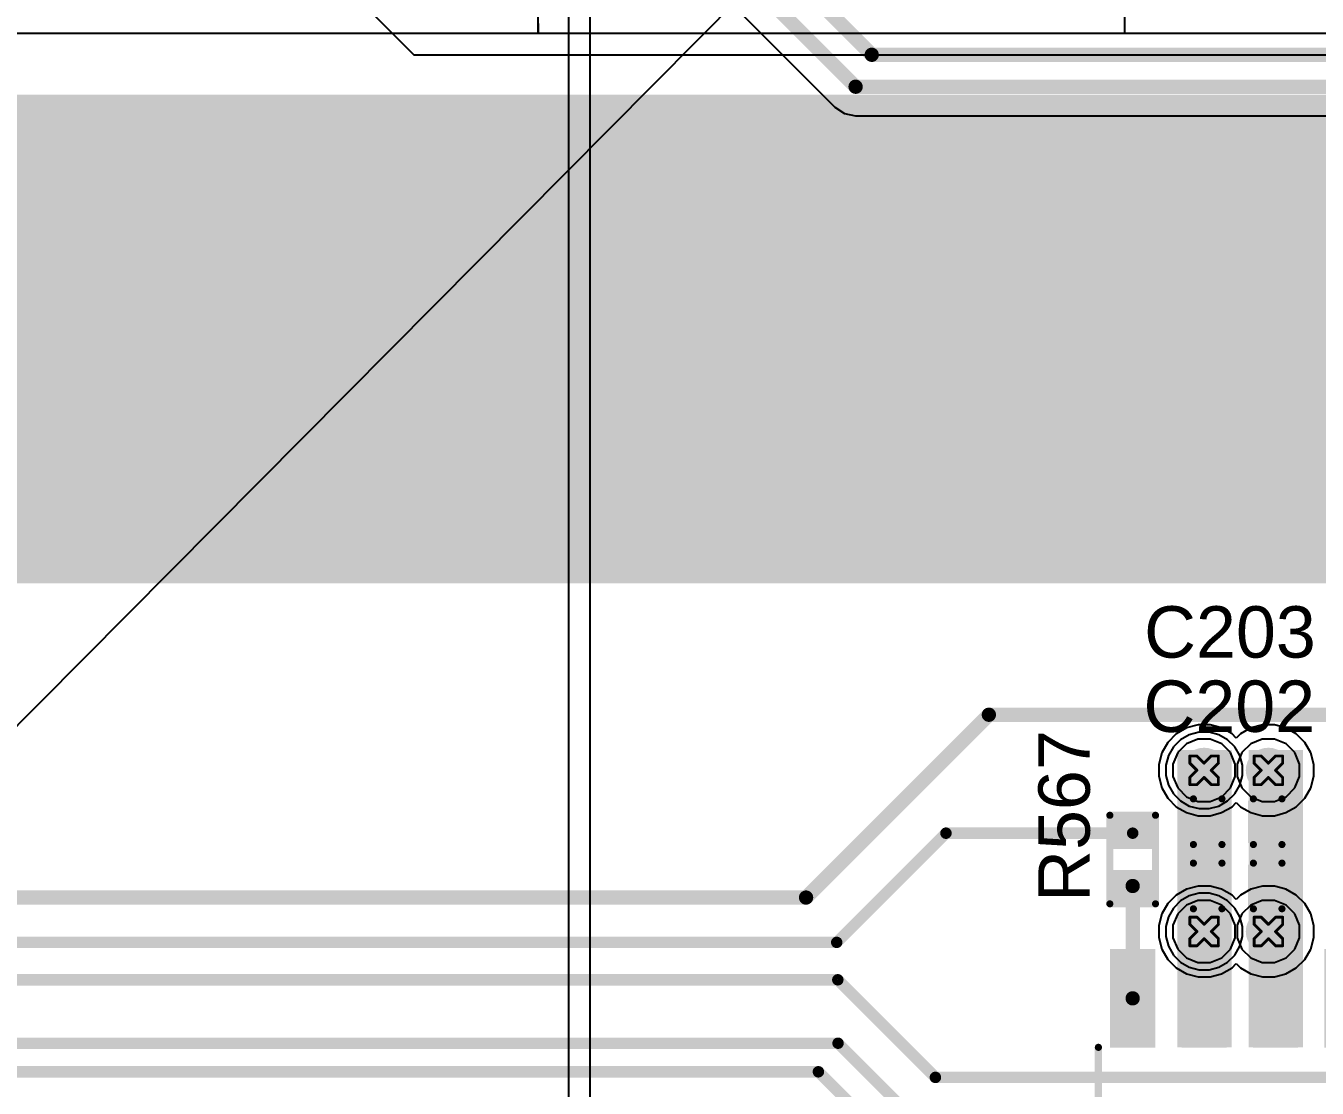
# Model space of a CAD drawing. Header units: inches. Extents: x 0 to 5379, y 0 to 5429.
# Drawn here: x 128.15 to 151.11, y 128.61 to 147.51 of the extents above; entities that cross this region are included whole.
import ezdxf

# ---------------------------------------------------------------- set-up
doc = ezdxf.new("R2010")
doc.units = ezdxf.units.IN
for name, color, linetype in [('Bottom Layer', 5, 'Continuous'), ('Bottom Solder', 6, 'Continuous'), ('Drill Drawing', 1, 'Continuous'), ('GND01', 16, 'Continuous'), ('GND02', 76, 'Continuous'), ('PWR', 156, 'Continuous'), ('SIG 01', 90, 'Continuous'), ('Top Layer', 1, 'Continuous'), ('Top Overlay', 2, 'Continuous'), ('Top Paste', 8, 'Continuous'), ('Top Solder', 216, 'Continuous'), ('Via Holes', 16, 'Continuous')]:
    doc.layers.add(name, color=color, linetype=linetype)
doc.styles.add('Arial', font='', dxfattribs={"height": 0.2})
doc.styles.get('Arial').set_extended_font_data('Arial')

# ---------------------------------------------------------------- blocks, each defined once
blk = doc.blocks.new('SOIC_8_0_154___3_90___W______136')
at = {"layer": 'Top Layer'}
for points in [[(-3.475, 1.605), (-3.475, 2.205), (-1.925, 2.205), (-1.925, 1.605)], [(1.925, 1.605), (1.925, 2.205), (3.475, 2.205), (3.475, 1.605)], [(-3.475, 0.335), (-3.475, 0.935), (-1.925, 0.935), (-1.925, 0.335)], [(1.925, 0.335), (1.925, 0.935), (3.475, 0.935), (3.475, 0.335)], [(-3.475, -0.935), (-3.475, -0.335), (-1.925, -0.335), (-1.925, -0.935)], [(1.925, -0.935), (1.925, -0.335), (3.475, -0.335), (3.475, -0.935)], [(-3.475, -2.205), (-3.475, -1.605), (-1.925, -1.605), (-1.925, -2.205)], [(1.925, -2.205), (1.925, -1.605), (3.475, -1.605), (3.475, -2.205)]]:
    blk.add_hatch(color=1, dxfattribs=at).paths.add_polyline_path(points)
at = {"layer": 'Top Overlay'}
blk.add_hatch(color=2, dxfattribs=at).paths.add_polyline_path([(-1.838, 1.626), (-1.483, 1.626), (-1.483, 2.21), (-1.838, 2.21)])
at = {"layer": 'Top Paste'}
for points in [[(-3.475, 1.605), (-3.475, 2.205), (-1.925, 2.205), (-1.925, 1.605)], [(1.925, 1.605), (1.925, 2.205), (3.475, 2.205), (3.475, 1.605)], [(-3.475, 0.335), (-3.475, 0.935), (-1.925, 0.935), (-1.925, 0.335)], [(1.925, 0.335), (1.925, 0.935), (3.475, 0.935), (3.475, 0.335)], [(-3.475, -0.935), (-3.475, -0.335), (-1.925, -0.335), (-1.925, -0.935)], [(1.925, -0.935), (1.925, -0.335), (3.475, -0.335), (3.475, -0.935)], [(-3.475, -2.205), (-3.475, -1.605), (-1.925, -1.605), (-1.925, -2.205)], [(1.925, -2.205), (1.925, -1.605), (3.475, -1.605), (3.475, -2.205)]]:
    blk.add_hatch(color=8, dxfattribs=at).paths.add_polyline_path(points)
at = {"layer": 'Top Solder'}
for points in [[(-3.577, 1.503), (-3.577, 2.307), (-1.823, 2.307), (-1.823, 1.503)], [(1.823, 1.503), (1.823, 2.307), (3.577, 2.307), (3.577, 1.503)], [(-3.577, 0.233), (-3.577, 1.037), (-1.823, 1.037), (-1.823, 0.233)], [(1.823, 0.233), (1.823, 1.037), (3.577, 1.037), (3.577, 0.233)], [(-3.577, -1.037), (-3.577, -0.233), (-1.823, -0.233), (-1.823, -1.037)], [(1.823, -1.037), (1.823, -0.233), (3.577, -0.233), (3.577, -1.037)], [(-3.577, -2.307), (-3.577, -1.503), (-1.823, -1.503), (-1.823, -2.307)], [(1.823, -2.307), (1.823, -1.503), (3.577, -1.503), (3.577, -2.307)]]:
    blk.add_hatch(color=216, dxfattribs=at).paths.add_polyline_path(points)
at = {"layer": 'Top Overlay'}
for points in [[(1.803, 2.515, 0.127, 0.127, 0), (-1.829, 2.515, 0.127, 0.127, 0)], [(-3.667, 1.93, 0.127, 0.127, 0), (-3.794, 2.057, 0.127, 0.127, 0)], [(-3.794, 1.803, 0.127, 0.127, 0), (-3.794, 2.057, 0.127, 0.127, 0)], [(-3.794, 1.803, 0.127, 0.127, 0), (-3.667, 1.93, 0.127, 0.127, 0)], [(1.803, -2.515, 0.127, 0.127, 0), (-1.829, -2.515, 0.127, 0.127, 0)]]:
    blk.add_lwpolyline(points, format="xyseb", dxfattribs=at)
for points in [[(-1.861, 2.515, 0.0635, 0.0635, 1), (-1.797, 2.515, 0.0635, 0.0635, 1)], [(1.772, 2.515, 0.0635, 0.0635, 1), (1.835, 2.515, 0.0635, 0.0635, 1)], [(-3.826, 2.057, 0.0635, 0.0635, 1), (-3.762, 2.057, 0.0635, 0.0635, 1)], [(-3.826, 2.057, 0.0635, 0.0635, 1), (-3.762, 2.057, 0.0635, 0.0635, 1)], [(-3.826, 1.803, 0.0635, 0.0635, 1), (-3.762, 1.803, 0.0635, 0.0635, 1)], [(-3.826, 1.803, 0.0635, 0.0635, 1), (-3.762, 1.803, 0.0635, 0.0635, 1)], [(-3.699, 1.93, 0.0635, 0.0635, 1), (-3.635, 1.93, 0.0635, 0.0635, 1)], [(-3.699, 1.93, 0.0635, 0.0635, 1), (-3.635, 1.93, 0.0635, 0.0635, 1)], [(-1.861, -2.515, 0.0635, 0.0635, 1), (-1.797, -2.515, 0.0635, 0.0635, 1)], [(1.772, -2.515, 0.0635, 0.0635, 1), (1.835, -2.515, 0.0635, 0.0635, 1)]]:
    blk.add_lwpolyline(points, format="xyseb", close=True, dxfattribs=at)
blk = doc.blocks.new('R___0402_213')
at = {"layer": 'Top Layer'}
for points in [[(-0.699, -0.318), (-0.699, 0.317), (-0.241, 0.317), (-0.241, -0.318)], [(0.241, -0.318), (0.241, 0.317), (0.699, 0.317), (0.699, -0.318)]]:
    blk.add_hatch(color=1, dxfattribs=at).paths.add_polyline_path(points)
at = {"layer": 'Top Paste'}
for points in [[(-0.699, -0.318), (-0.699, 0.317), (-0.241, 0.317), (-0.241, -0.318)], [(0.241, -0.318), (0.241, 0.317), (0.699, 0.317), (0.699, -0.318)]]:
    blk.add_hatch(color=8, dxfattribs=at).paths.add_polyline_path(points)
at = {"layer": 'Top Solder'}
for points in [[(-0.754, -0.373), (-0.754, 0.373), (-0.186, 0.373), (-0.186, -0.373)], [(0.186, -0.373), (0.186, 0.373), (0.754, 0.373), (0.754, -0.373)]]:
    blk.add_hatch(color=216, dxfattribs=at).paths.add_polyline_path(points)
at = {"layer": 'Top Overlay'}
for points in [[(0.787, 0.406, 0.127, 0.127, 0), (-0.787, 0.406, 0.127, 0.127, 0)], [(-0.787, -0.406, 0.127, 0.127, 0), (-0.787, 0.406, 0.127, 0.127, 0)], [(0.787, -0.406, 0.127, 0.127, 0), (0.787, 0.406, 0.127, 0.127, 0)], [(0.787, -0.406, 0.127, 0.127, 0), (-0.787, -0.406, 0.127, 0.127, 0)], [(0.813, -0.432, 0.00323, 0.00323, 0), (-0.813, -0.432, 0.00323, 0.00323, 0)]]:
    blk.add_lwpolyline(points, format="xyseb", dxfattribs=at)
for points in [[(-0.819, 0.406, 0.0635, 0.0635, 1), (-0.756, 0.406, 0.0635, 0.0635, 1)], [(-0.819, 0.406, 0.0635, 0.0635, 1), (-0.756, 0.406, 0.0635, 0.0635, 1)], [(0.756, 0.406, 0.0635, 0.0635, 1), (0.819, 0.406, 0.0635, 0.0635, 1)], [(0.756, 0.406, 0.0635, 0.0635, 1), (0.819, 0.406, 0.0635, 0.0635, 1)], [(-0.819, -0.406, 0.0635, 0.0635, 1), (-0.756, -0.406, 0.0635, 0.0635, 1)], [(-0.819, -0.406, 0.0635, 0.0635, 1), (-0.756, -0.406, 0.0635, 0.0635, 1)], [(-0.814, -0.432, 0.00161, 0.00161, 1), (-0.812, -0.432, 0.00161, 0.00161, 1)], [(0.756, -0.406, 0.0635, 0.0635, 1), (0.819, -0.406, 0.0635, 0.0635, 1)], [(0.756, -0.406, 0.0635, 0.0635, 1), (0.819, -0.406, 0.0635, 0.0635, 1)], [(0.812, -0.432, 0.00161, 0.00161, 1), (0.814, -0.432, 0.00161, 0.00161, 1)]]:
    blk.add_lwpolyline(points, format="xyseb", close=True, dxfattribs=at)
blk = doc.blocks.new('C___0402_926')
at = {"layer": 'Top Layer'}
for points in [[(-0.699, -0.318), (-0.699, 0.318), (-0.241, 0.318), (-0.241, -0.318)], [(0.241, -0.318), (0.241, 0.318), (0.699, 0.318), (0.699, -0.318)]]:
    blk.add_hatch(color=1, dxfattribs=at).paths.add_polyline_path(points)
at = {"layer": 'Top Paste'}
for points in [[(-0.699, -0.318), (-0.699, 0.318), (-0.241, 0.318), (-0.241, -0.318)], [(0.241, -0.318), (0.241, 0.318), (0.699, 0.318), (0.699, -0.318)]]:
    blk.add_hatch(color=8, dxfattribs=at).paths.add_polyline_path(points)
at = {"layer": 'Top Solder'}
for points in [[(-0.758, -0.377), (-0.758, 0.377), (-0.181, 0.377), (-0.181, -0.377)], [(0.181, -0.377), (0.181, 0.377), (0.758, 0.377), (0.758, -0.377)]]:
    blk.add_hatch(color=216, dxfattribs=at).paths.add_polyline_path(points)
at = {"layer": 'Top Overlay'}
for points in [[(-0.787, 0.406, 0.127, 0.127, 0), (-0.787, -0.406, 0.127, 0.127, 0)], [(-0.279, 0.406, 0.127, 0.127, 0), (-0.787, 0.406, 0.127, 0.127, 0)], [(0.787, 0.406, 0.127, 0.127, 0), (0.279, 0.406, 0.127, 0.127, 0)], [(0.787, 0.406, 0.127, 0.127, 0), (0.787, -0.406, 0.127, 0.127, 0)], [(-0.279, -0.406, 0.127, 0.127, 0), (-0.787, -0.406, 0.127, 0.127, 0)], [(0.787, -0.406, 0.127, 0.127, 0), (0.279, -0.406, 0.127, 0.127, 0)]]:
    blk.add_lwpolyline(points, format="xyseb", dxfattribs=at)
for points in [[(-0.819, 0.406, 0.0635, 0.0635, 1), (-0.756, 0.406, 0.0635, 0.0635, 1)], [(-0.819, 0.406, 0.0635, 0.0635, 1), (-0.756, 0.406, 0.0635, 0.0635, 1)], [(-0.311, 0.406, 0.0635, 0.0635, 1), (-0.248, 0.406, 0.0635, 0.0635, 1)], [(0.248, 0.406, 0.0635, 0.0635, 1), (0.311, 0.406, 0.0635, 0.0635, 1)], [(0.756, 0.406, 0.0635, 0.0635, 1), (0.819, 0.406, 0.0635, 0.0635, 1)], [(0.756, 0.406, 0.0635, 0.0635, 1), (0.819, 0.406, 0.0635, 0.0635, 1)], [(-0.819, -0.406, 0.0635, 0.0635, 1), (-0.756, -0.406, 0.0635, 0.0635, 1)], [(-0.819, -0.406, 0.0635, 0.0635, 1), (-0.756, -0.406, 0.0635, 0.0635, 1)], [(-0.311, -0.406, 0.0635, 0.0635, 1), (-0.248, -0.406, 0.0635, 0.0635, 1)], [(0.248, -0.406, 0.0635, 0.0635, 1), (0.311, -0.406, 0.0635, 0.0635, 1)], [(0.756, -0.406, 0.0635, 0.0635, 1), (0.819, -0.406, 0.0635, 0.0635, 1)], [(0.756, -0.406, 0.0635, 0.0635, 1), (0.819, -0.406, 0.0635, 0.0635, 1)]]:
    blk.add_lwpolyline(points, format="xyseb", close=True, dxfattribs=at)
blk = doc.blocks.new('C___0402_927')
at = {"layer": 'Top Layer'}
for points in [[(-0.699, -0.318), (-0.699, 0.318), (-0.241, 0.318), (-0.241, -0.318)], [(0.241, -0.318), (0.241, 0.318), (0.699, 0.318), (0.699, -0.318)]]:
    blk.add_hatch(color=1, dxfattribs=at).paths.add_polyline_path(points)
at = {"layer": 'Top Paste'}
for points in [[(-0.699, -0.318), (-0.699, 0.318), (-0.241, 0.318), (-0.241, -0.318)], [(0.241, -0.318), (0.241, 0.318), (0.699, 0.318), (0.699, -0.318)]]:
    blk.add_hatch(color=8, dxfattribs=at).paths.add_polyline_path(points)
at = {"layer": 'Top Solder'}
for points in [[(-0.758, -0.377), (-0.758, 0.377), (-0.181, 0.377), (-0.181, -0.377)], [(0.181, -0.377), (0.181, 0.377), (0.758, 0.377), (0.758, -0.377)]]:
    blk.add_hatch(color=216, dxfattribs=at).paths.add_polyline_path(points)
at = {"layer": 'Top Overlay'}
for points in [[(-0.787, 0.406, 0.127, 0.127, 0), (-0.787, -0.406, 0.127, 0.127, 0)], [(-0.279, 0.406, 0.127, 0.127, 0), (-0.787, 0.406, 0.127, 0.127, 0)], [(0.787, 0.406, 0.127, 0.127, 0), (0.279, 0.406, 0.127, 0.127, 0)], [(0.787, 0.406, 0.127, 0.127, 0), (0.787, -0.406, 0.127, 0.127, 0)], [(-0.279, -0.406, 0.127, 0.127, 0), (-0.787, -0.406, 0.127, 0.127, 0)], [(0.787, -0.406, 0.127, 0.127, 0), (0.279, -0.406, 0.127, 0.127, 0)]]:
    blk.add_lwpolyline(points, format="xyseb", dxfattribs=at)
for points in [[(-0.819, 0.406, 0.0635, 0.0635, 1), (-0.756, 0.406, 0.0635, 0.0635, 1)], [(-0.819, 0.406, 0.0635, 0.0635, 1), (-0.756, 0.406, 0.0635, 0.0635, 1)], [(-0.311, 0.406, 0.0635, 0.0635, 1), (-0.248, 0.406, 0.0635, 0.0635, 1)], [(0.248, 0.406, 0.0635, 0.0635, 1), (0.311, 0.406, 0.0635, 0.0635, 1)], [(0.756, 0.406, 0.0635, 0.0635, 1), (0.819, 0.406, 0.0635, 0.0635, 1)], [(0.756, 0.406, 0.0635, 0.0635, 1), (0.819, 0.406, 0.0635, 0.0635, 1)], [(-0.819, -0.406, 0.0635, 0.0635, 1), (-0.756, -0.406, 0.0635, 0.0635, 1)], [(-0.819, -0.406, 0.0635, 0.0635, 1), (-0.756, -0.406, 0.0635, 0.0635, 1)], [(-0.311, -0.406, 0.0635, 0.0635, 1), (-0.248, -0.406, 0.0635, 0.0635, 1)], [(0.248, -0.406, 0.0635, 0.0635, 1), (0.311, -0.406, 0.0635, 0.0635, 1)], [(0.756, -0.406, 0.0635, 0.0635, 1), (0.819, -0.406, 0.0635, 0.0635, 1)], [(0.756, -0.406, 0.0635, 0.0635, 1), (0.819, -0.406, 0.0635, 0.0635, 1)]]:
    blk.add_lwpolyline(points, format="xyseb", close=True, dxfattribs=at)

msp = doc.modelspace()

# ---------------------------------------------------------------- hatches: boundary and pattern name
at = {"layer": 'Bottom Layer'}
h = msp.add_hatch(color=5, dxfattribs=at)
edge = h.paths.add_edge_path()
edge.add_arc((149.099, 134.267), 0.3, 0, 360)
h = msp.add_hatch(color=5, dxfattribs=at)
edge = h.paths.add_edge_path()
edge.add_arc((150.242, 134.267), 0.3, 0, 360)
h = msp.add_hatch(color=5, dxfattribs=at)
edge = h.paths.add_edge_path()
edge.add_arc((149.099, 131.4), 0.3, 0, 360)
h = msp.add_hatch(color=5, dxfattribs=at)
edge = h.paths.add_edge_path()
edge.add_arc((150.242, 131.4), 0.3, 0, 360)
at = {"layer": 'Bottom Solder'}
msp.add_hatch(color=6, dxfattribs=at).paths.add_polyline_path([(122.483, 137.592), (170.1, 137.592), (170.1, 146.286), (122.483, 146.286)])
h = msp.add_hatch(color=6, dxfattribs=at)
edge = h.paths.add_edge_path()
edge.add_arc((149.099, 134.267), 0.402, 0, 360)
h = msp.add_hatch(color=6, dxfattribs=at)
edge = h.paths.add_edge_path()
edge.add_arc((150.242, 134.267), 0.402, 0, 360)
h = msp.add_hatch(color=6, dxfattribs=at)
edge = h.paths.add_edge_path()
edge.add_arc((149.099, 131.4), 0.402, 0, 360)
h = msp.add_hatch(color=6, dxfattribs=at)
edge = h.paths.add_edge_path()
edge.add_arc((150.242, 131.4), 0.402, 0, 360)
at = {"layer": 'GND01'}
h = msp.add_hatch(color=16, dxfattribs=at)
edge = h.paths.add_edge_path()
edge.add_arc((149.099, 134.267), 0.3, 0, 360)
h = msp.add_hatch(color=16, dxfattribs=at)
edge = h.paths.add_edge_path()
edge.add_arc((150.242, 134.267), 0.3, 0, 360)
h = msp.add_hatch(color=16, dxfattribs=at)
edge = h.paths.add_edge_path()
edge.add_arc((149.099, 131.4), 0.3, 0, 360)
h = msp.add_hatch(color=16, dxfattribs=at)
edge = h.paths.add_edge_path()
edge.add_arc((150.242, 131.4), 0.3, 0, 360)
at = {"layer": 'GND02'}
h = msp.add_hatch(color=76, dxfattribs=at)
edge = h.paths.add_edge_path()
edge.add_arc((149.099, 134.267), 0.3, 0, 360)
h = msp.add_hatch(color=76, dxfattribs=at)
edge = h.paths.add_edge_path()
edge.add_arc((150.242, 134.267), 0.3, 0, 360)
h = msp.add_hatch(color=76, dxfattribs=at)
edge = h.paths.add_edge_path()
edge.add_arc((149.099, 131.4), 0.3, 0, 360)
h = msp.add_hatch(color=76, dxfattribs=at)
edge = h.paths.add_edge_path()
edge.add_arc((150.242, 131.4), 0.3, 0, 360)
at = {"layer": 'PWR'}
h = msp.add_hatch(color=156, dxfattribs=at)
edge = h.paths.add_edge_path()
edge.add_arc((149.099, 134.267), 0.3, 0, 360)
h = msp.add_hatch(color=156, dxfattribs=at)
edge = h.paths.add_edge_path()
edge.add_arc((150.242, 134.267), 0.3, 0, 360)
h = msp.add_hatch(color=156, dxfattribs=at)
edge = h.paths.add_edge_path()
edge.add_arc((149.099, 131.4), 0.3, 0, 360)
h = msp.add_hatch(color=156, dxfattribs=at)
edge = h.paths.add_edge_path()
edge.add_arc((150.242, 131.4), 0.3, 0, 360)
at = {"layer": 'SIG 01'}
h = msp.add_hatch(color=90, dxfattribs=at)
edge = h.paths.add_edge_path()
edge.add_arc((149.099, 134.267), 0.3, 0, 360)
h = msp.add_hatch(color=90, dxfattribs=at)
edge = h.paths.add_edge_path()
edge.add_arc((150.242, 134.267), 0.3, 0, 360)
h = msp.add_hatch(color=90, dxfattribs=at)
edge = h.paths.add_edge_path()
edge.add_arc((149.099, 131.4), 0.3, 0, 360)
h = msp.add_hatch(color=90, dxfattribs=at)
edge = h.paths.add_edge_path()
edge.add_arc((150.242, 131.4), 0.3, 0, 360)
at = {"layer": 'Top Layer'}
for points in [[(149.59, 129.338), (149.59, 134.628), (148.621, 134.628), (148.621, 129.338)], [(150.86, 129.338), (150.86, 134.628), (149.891, 134.628), (149.891, 129.338)]]:
    msp.add_hatch(color=1, dxfattribs=at).paths.add_polyline_path(points)
h = msp.add_hatch(color=1, dxfattribs=at)
edge = h.paths.add_edge_path()
edge.add_arc((149.099, 134.267), 0.3, 0, 360)
h = msp.add_hatch(color=1, dxfattribs=at)
edge = h.paths.add_edge_path()
edge.add_arc((150.242, 134.267), 0.3, 0, 360)
h = msp.add_hatch(color=1, dxfattribs=at)
edge = h.paths.add_edge_path()
edge.add_arc((149.099, 131.4), 0.3, 0, 360)
h = msp.add_hatch(color=1, dxfattribs=at)
edge = h.paths.add_edge_path()
edge.add_arc((150.242, 131.4), 0.3, 0, 360)
at = {"layer": 'Top Solder'}
h = msp.add_hatch(color=216, dxfattribs=at)
edge = h.paths.add_edge_path()
edge.add_arc((149.099, 134.267), 0.402, 0, 360)
h = msp.add_hatch(color=216, dxfattribs=at)
edge = h.paths.add_edge_path()
edge.add_arc((150.242, 134.267), 0.402, 0, 360)
h = msp.add_hatch(color=216, dxfattribs=at)
edge = h.paths.add_edge_path()
edge.add_arc((149.099, 131.4), 0.402, 0, 360)
h = msp.add_hatch(color=216, dxfattribs=at)
edge = h.paths.add_edge_path()
edge.add_arc((150.242, 131.4), 0.402, 0, 360)
at = {"layer": 'Via Holes'}
h = msp.add_hatch(color=7, dxfattribs=at)
edge = h.paths.add_edge_path()
edge.add_arc((149.099, 134.267), 0.15, 0, 360)
h = msp.add_hatch(color=7, dxfattribs=at)
edge = h.paths.add_edge_path()
edge.add_arc((150.242, 134.267), 0.15, 0, 360)
h = msp.add_hatch(color=7, dxfattribs=at)
edge = h.paths.add_edge_path()
edge.add_arc((149.099, 131.4), 0.15, 0, 360)
h = msp.add_hatch(color=7, dxfattribs=at)
edge = h.paths.add_edge_path()
edge.add_arc((150.242, 131.4), 0.15, 0, 360)

# ---------------------------------------------------------------- linework, layer by layer
at = {"layer": 'Bottom Layer'}
for p, q in [((129.845, 152.197), (135.048, 146.993)), ((135.048, 146.993), (185.982, 146.993)), ((148.993, 135.075), (148.787, 135.02)), ((149.205, 135.075), (148.993, 135.075)), ((149.411, 135.02), (149.205, 135.075)), ((150.136, 135.075), (149.93, 135.02)), ((150.348, 135.075), (150.136, 135.075)), ((150.554, 135.02), (150.348, 135.075)), ((148.603, 134.913), (148.452, 134.763)), ((148.787, 135.02), (148.603, 134.913)), ((149.595, 134.913), (149.411, 135.02)), ((149.67, 134.838), (149.595, 134.913)), ((149.746, 134.913), (149.67, 134.838)), ((149.93, 135.02), (149.746, 134.913)), ((150.738, 134.913), (150.554, 135.02)), ((150.889, 134.763), (150.738, 134.913)), ((148.346, 134.579), (148.291, 134.373)), ((148.452, 134.763), (148.346, 134.579)), ((150.995, 134.579), (150.889, 134.763)), ((151.05, 134.373), (150.995, 134.579)), ((148.291, 134.373), (148.291, 134.16)), ((151.05, 134.16), (151.05, 134.373)), ((148.291, 134.16), (148.346, 133.955)), ((150.995, 133.955), (151.05, 134.16)), ((148.346, 133.955), (148.452, 133.771)), ((150.889, 133.771), (150.995, 133.955)), ((148.452, 133.771), (148.603, 133.62)), ((149.595, 133.62), (149.67, 133.696)), ((149.67, 133.696), (149.746, 133.62)), ((150.738, 133.62), (150.889, 133.771)), ((148.603, 133.62), (148.787, 133.514)), ((148.787, 133.514), (148.993, 133.459)), ((148.993, 133.459), (149.205, 133.459)), ((149.205, 133.459), (149.411, 133.514)), ((149.411, 133.514), (149.595, 133.62)), ((149.746, 133.62), (149.93, 133.514)), ((149.93, 133.514), (150.136, 133.459)), ((150.136, 133.459), (150.348, 133.459)), ((150.348, 133.459), (150.554, 133.514)), ((150.554, 133.514), (150.738, 133.62)), ((148.603, 132.047), (148.452, 131.896)), ((148.787, 132.153), (148.603, 132.047)), ((148.993, 132.208), (148.787, 132.153)), ((149.205, 132.208), (148.993, 132.208)), ((149.411, 132.153), (149.205, 132.208)), ((149.595, 132.047), (149.411, 132.153)), ((149.67, 131.971), (149.595, 132.047)), ((149.746, 132.047), (149.67, 131.971)), ((149.93, 132.153), (149.746, 132.047)), ((150.136, 132.208), (149.93, 132.153)), ((150.348, 132.208), (150.136, 132.208)), ((150.554, 132.153), (150.348, 132.208)), ((150.738, 132.047), (150.554, 132.153)), ((150.889, 131.896), (150.738, 132.047)), ((148.452, 131.896), (148.346, 131.712)), ((150.995, 131.712), (150.889, 131.896)), ((148.346, 131.712), (148.291, 131.506)), ((151.05, 131.506), (150.995, 131.712)), ((148.291, 131.506), (148.291, 131.294)), ((151.05, 131.294), (151.05, 131.506)), ((148.291, 131.294), (148.346, 131.088)), ((150.995, 131.088), (151.05, 131.294)), ((148.346, 131.088), (148.452, 130.904)), ((148.452, 130.904), (148.603, 130.753)), ((150.738, 130.753), (150.889, 130.904)), ((150.889, 130.904), (150.995, 131.088)), ((148.603, 130.753), (148.787, 130.647)), ((149.411, 130.647), (149.595, 130.753)), ((149.595, 130.753), (149.67, 130.829)), ((149.67, 130.829), (149.746, 130.753)), ((149.746, 130.753), (149.93, 130.647)), ((150.554, 130.647), (150.738, 130.753)), ((148.787, 130.647), (148.993, 130.592)), ((148.993, 130.592), (149.205, 130.592)), ((149.205, 130.592), (149.411, 130.647)), ((149.93, 130.647), (150.136, 130.592)), ((150.136, 130.592), (150.348, 130.592)), ((150.348, 130.592), (150.554, 130.647))]:
    msp.add_line(p, q, dxfattribs=at)
at = {"layer": 'Bottom Solder'}
msp.add_line((6.245, 12.319), (5379.208, 5429.208), dxfattribs=at)
at = {"layer": 'Drill Drawing'}
for points in [[(148.845, 134.394, 0.0508, 0.0508, 0), (148.845, 134.521, 0.0508, 0.0508, 0)], [(148.845, 134.521, 0.0508, 0.0508, 0), (148.972, 134.521, 0.0508, 0.0508, 0)], [(148.845, 134.394, 0.0508, 0.0508, 0), (148.972, 134.267, 0.0508, 0.0508, 0)], [(148.972, 134.521, 0.0508, 0.0508, 0), (149.099, 134.394, 0.0508, 0.0508, 0)], [(149.099, 134.394, 0.0508, 0.0508, 0), (149.226, 134.521, 0.0508, 0.0508, 0)], [(149.226, 134.521, 0.0508, 0.0508, 0), (149.353, 134.521, 0.0508, 0.0508, 0)], [(149.226, 134.267, 0.0508, 0.0508, 0), (149.353, 134.394, 0.0508, 0.0508, 0)], [(149.353, 134.394, 0.0508, 0.0508, 0), (149.353, 134.521, 0.0508, 0.0508, 0)], [(149.988, 134.394, 0.0508, 0.0508, 0), (149.988, 134.521, 0.0508, 0.0508, 0)], [(149.988, 134.521, 0.0508, 0.0508, 0), (150.115, 134.521, 0.0508, 0.0508, 0)], [(149.988, 134.394, 0.0508, 0.0508, 0), (150.115, 134.267, 0.0508, 0.0508, 0)], [(150.115, 134.521, 0.0508, 0.0508, 0), (150.242, 134.394, 0.0508, 0.0508, 0)], [(150.242, 134.394, 0.0508, 0.0508, 0), (150.369, 134.521, 0.0508, 0.0508, 0)], [(150.369, 134.521, 0.0508, 0.0508, 0), (150.496, 134.521, 0.0508, 0.0508, 0)], [(150.369, 134.267, 0.0508, 0.0508, 0), (150.496, 134.394, 0.0508, 0.0508, 0)], [(150.496, 134.394, 0.0508, 0.0508, 0), (150.496, 134.521, 0.0508, 0.0508, 0)], [(148.845, 134.14, 0.0508, 0.0508, 0), (148.972, 134.267, 0.0508, 0.0508, 0)], [(148.845, 134.013, 0.0508, 0.0508, 0), (148.845, 134.14, 0.0508, 0.0508, 0)], [(148.972, 134.013, 0.0508, 0.0508, 0), (149.099, 134.14, 0.0508, 0.0508, 0)], [(149.099, 134.14, 0.0508, 0.0508, 0), (149.226, 134.013, 0.0508, 0.0508, 0)], [(149.226, 134.267, 0.0508, 0.0508, 0), (149.353, 134.14, 0.0508, 0.0508, 0)], [(149.353, 134.013, 0.0508, 0.0508, 0), (149.353, 134.14, 0.0508, 0.0508, 0)], [(149.988, 134.14, 0.0508, 0.0508, 0), (150.115, 134.267, 0.0508, 0.0508, 0)], [(149.988, 134.013, 0.0508, 0.0508, 0), (149.988, 134.14, 0.0508, 0.0508, 0)], [(150.115, 134.013, 0.0508, 0.0508, 0), (150.242, 134.14, 0.0508, 0.0508, 0)], [(150.242, 134.14, 0.0508, 0.0508, 0), (150.369, 134.013, 0.0508, 0.0508, 0)], [(150.369, 134.267, 0.0508, 0.0508, 0), (150.496, 134.14, 0.0508, 0.0508, 0)], [(150.496, 134.013, 0.0508, 0.0508, 0), (150.496, 134.14, 0.0508, 0.0508, 0)], [(148.845, 134.013, 0.0508, 0.0508, 0), (148.972, 134.013, 0.0508, 0.0508, 0)], [(149.226, 134.013, 0.0508, 0.0508, 0), (149.353, 134.013, 0.0508, 0.0508, 0)], [(149.988, 134.013, 0.0508, 0.0508, 0), (150.115, 134.013, 0.0508, 0.0508, 0)], [(150.369, 134.013, 0.0508, 0.0508, 0), (150.496, 134.013, 0.0508, 0.0508, 0)], [(148.845, 131.527, 0.0508, 0.0508, 0), (148.845, 131.654, 0.0508, 0.0508, 0)], [(148.845, 131.654, 0.0508, 0.0508, 0), (148.972, 131.654, 0.0508, 0.0508, 0)], [(148.972, 131.654, 0.0508, 0.0508, 0), (149.099, 131.527, 0.0508, 0.0508, 0)], [(149.099, 131.527, 0.0508, 0.0508, 0), (149.226, 131.654, 0.0508, 0.0508, 0)], [(149.226, 131.654, 0.0508, 0.0508, 0), (149.353, 131.654, 0.0508, 0.0508, 0)], [(149.353, 131.527, 0.0508, 0.0508, 0), (149.353, 131.654, 0.0508, 0.0508, 0)], [(149.988, 131.527, 0.0508, 0.0508, 0), (149.988, 131.654, 0.0508, 0.0508, 0)], [(149.988, 131.654, 0.0508, 0.0508, 0), (150.115, 131.654, 0.0508, 0.0508, 0)], [(150.115, 131.654, 0.0508, 0.0508, 0), (150.242, 131.527, 0.0508, 0.0508, 0)], [(150.242, 131.527, 0.0508, 0.0508, 0), (150.369, 131.654, 0.0508, 0.0508, 0)], [(150.369, 131.654, 0.0508, 0.0508, 0), (150.496, 131.654, 0.0508, 0.0508, 0)], [(150.496, 131.527, 0.0508, 0.0508, 0), (150.496, 131.654, 0.0508, 0.0508, 0)], [(148.845, 131.527, 0.0508, 0.0508, 0), (148.972, 131.4, 0.0508, 0.0508, 0)], [(148.845, 131.273, 0.0508, 0.0508, 0), (148.972, 131.4, 0.0508, 0.0508, 0)], [(149.226, 131.4, 0.0508, 0.0508, 0), (149.353, 131.527, 0.0508, 0.0508, 0)], [(149.226, 131.4, 0.0508, 0.0508, 0), (149.353, 131.273, 0.0508, 0.0508, 0)], [(149.988, 131.527, 0.0508, 0.0508, 0), (150.115, 131.4, 0.0508, 0.0508, 0)], [(149.988, 131.273, 0.0508, 0.0508, 0), (150.115, 131.4, 0.0508, 0.0508, 0)], [(150.369, 131.4, 0.0508, 0.0508, 0), (150.496, 131.527, 0.0508, 0.0508, 0)], [(150.369, 131.4, 0.0508, 0.0508, 0), (150.496, 131.273, 0.0508, 0.0508, 0)], [(148.845, 131.146, 0.0508, 0.0508, 0), (148.845, 131.273, 0.0508, 0.0508, 0)], [(148.845, 131.146, 0.0508, 0.0508, 0), (148.972, 131.146, 0.0508, 0.0508, 0)], [(148.972, 131.146, 0.0508, 0.0508, 0), (149.099, 131.273, 0.0508, 0.0508, 0)], [(149.099, 131.273, 0.0508, 0.0508, 0), (149.226, 131.146, 0.0508, 0.0508, 0)], [(149.226, 131.146, 0.0508, 0.0508, 0), (149.353, 131.146, 0.0508, 0.0508, 0)], [(149.353, 131.146, 0.0508, 0.0508, 0), (149.353, 131.273, 0.0508, 0.0508, 0)], [(149.988, 131.146, 0.0508, 0.0508, 0), (149.988, 131.273, 0.0508, 0.0508, 0)], [(149.988, 131.146, 0.0508, 0.0508, 0), (150.115, 131.146, 0.0508, 0.0508, 0)], [(150.115, 131.146, 0.0508, 0.0508, 0), (150.242, 131.273, 0.0508, 0.0508, 0)], [(150.242, 131.273, 0.0508, 0.0508, 0), (150.369, 131.146, 0.0508, 0.0508, 0)], [(150.369, 131.146, 0.0508, 0.0508, 0), (150.496, 131.146, 0.0508, 0.0508, 0)], [(150.496, 131.146, 0.0508, 0.0508, 0), (150.496, 131.273, 0.0508, 0.0508, 0)]]:
    msp.add_lwpolyline(points, format="xyseb", dxfattribs=at)
for points in [[(148.832, 134.521, 0.0254, 0.0254, 1), (148.858, 134.521, 0.0254, 0.0254, 1)], [(148.832, 134.521, 0.0254, 0.0254, 1), (148.858, 134.521, 0.0254, 0.0254, 1)], [(148.832, 134.394, 0.0254, 0.0254, 1), (148.858, 134.394, 0.0254, 0.0254, 1)], [(148.832, 134.394, 0.0254, 0.0254, 1), (148.858, 134.394, 0.0254, 0.0254, 1)], [(148.959, 134.521, 0.0254, 0.0254, 1), (148.985, 134.521, 0.0254, 0.0254, 1)], [(148.959, 134.521, 0.0254, 0.0254, 1), (148.985, 134.521, 0.0254, 0.0254, 1)], [(149.086, 134.394, 0.0254, 0.0254, 1), (149.112, 134.394, 0.0254, 0.0254, 1)], [(149.086, 134.394, 0.0254, 0.0254, 1), (149.112, 134.394, 0.0254, 0.0254, 1)], [(149.213, 134.521, 0.0254, 0.0254, 1), (149.239, 134.521, 0.0254, 0.0254, 1)], [(149.213, 134.521, 0.0254, 0.0254, 1), (149.239, 134.521, 0.0254, 0.0254, 1)], [(149.34, 134.521, 0.0254, 0.0254, 1), (149.366, 134.521, 0.0254, 0.0254, 1)], [(149.34, 134.521, 0.0254, 0.0254, 1), (149.366, 134.521, 0.0254, 0.0254, 1)], [(149.34, 134.394, 0.0254, 0.0254, 1), (149.366, 134.394, 0.0254, 0.0254, 1)], [(149.34, 134.394, 0.0254, 0.0254, 1), (149.366, 134.394, 0.0254, 0.0254, 1)], [(149.975, 134.521, 0.0254, 0.0254, 1), (150.001, 134.521, 0.0254, 0.0254, 1)], [(149.975, 134.521, 0.0254, 0.0254, 1), (150.001, 134.521, 0.0254, 0.0254, 1)], [(149.975, 134.394, 0.0254, 0.0254, 1), (150.001, 134.394, 0.0254, 0.0254, 1)], [(149.975, 134.394, 0.0254, 0.0254, 1), (150.001, 134.394, 0.0254, 0.0254, 1)], [(150.102, 134.521, 0.0254, 0.0254, 1), (150.128, 134.521, 0.0254, 0.0254, 1)], [(150.102, 134.521, 0.0254, 0.0254, 1), (150.128, 134.521, 0.0254, 0.0254, 1)], [(150.229, 134.394, 0.0254, 0.0254, 1), (150.255, 134.394, 0.0254, 0.0254, 1)], [(150.229, 134.394, 0.0254, 0.0254, 1), (150.255, 134.394, 0.0254, 0.0254, 1)], [(150.356, 134.521, 0.0254, 0.0254, 1), (150.382, 134.521, 0.0254, 0.0254, 1)], [(150.356, 134.521, 0.0254, 0.0254, 1), (150.382, 134.521, 0.0254, 0.0254, 1)], [(150.483, 134.521, 0.0254, 0.0254, 1), (150.509, 134.521, 0.0254, 0.0254, 1)], [(150.483, 134.521, 0.0254, 0.0254, 1), (150.509, 134.521, 0.0254, 0.0254, 1)], [(150.483, 134.394, 0.0254, 0.0254, 1), (150.509, 134.394, 0.0254, 0.0254, 1)], [(150.483, 134.394, 0.0254, 0.0254, 1), (150.509, 134.394, 0.0254, 0.0254, 1)], [(148.832, 134.14, 0.0254, 0.0254, 1), (148.858, 134.14, 0.0254, 0.0254, 1)], [(148.832, 134.14, 0.0254, 0.0254, 1), (148.858, 134.14, 0.0254, 0.0254, 1)], [(148.959, 134.267, 0.0254, 0.0254, 1), (148.985, 134.267, 0.0254, 0.0254, 1)], [(148.959, 134.267, 0.0254, 0.0254, 1), (148.985, 134.267, 0.0254, 0.0254, 1)], [(149.086, 134.14, 0.0254, 0.0254, 1), (149.112, 134.14, 0.0254, 0.0254, 1)], [(149.086, 134.14, 0.0254, 0.0254, 1), (149.112, 134.14, 0.0254, 0.0254, 1)], [(149.213, 134.267, 0.0254, 0.0254, 1), (149.239, 134.267, 0.0254, 0.0254, 1)], [(149.213, 134.267, 0.0254, 0.0254, 1), (149.239, 134.267, 0.0254, 0.0254, 1)], [(149.34, 134.14, 0.0254, 0.0254, 1), (149.366, 134.14, 0.0254, 0.0254, 1)], [(149.34, 134.14, 0.0254, 0.0254, 1), (149.366, 134.14, 0.0254, 0.0254, 1)], [(149.975, 134.14, 0.0254, 0.0254, 1), (150.001, 134.14, 0.0254, 0.0254, 1)], [(149.975, 134.14, 0.0254, 0.0254, 1), (150.001, 134.14, 0.0254, 0.0254, 1)], [(150.102, 134.267, 0.0254, 0.0254, 1), (150.128, 134.267, 0.0254, 0.0254, 1)], [(150.102, 134.267, 0.0254, 0.0254, 1), (150.128, 134.267, 0.0254, 0.0254, 1)], [(150.229, 134.14, 0.0254, 0.0254, 1), (150.255, 134.14, 0.0254, 0.0254, 1)], [(150.229, 134.14, 0.0254, 0.0254, 1), (150.255, 134.14, 0.0254, 0.0254, 1)], [(150.356, 134.267, 0.0254, 0.0254, 1), (150.382, 134.267, 0.0254, 0.0254, 1)], [(150.356, 134.267, 0.0254, 0.0254, 1), (150.382, 134.267, 0.0254, 0.0254, 1)], [(150.483, 134.14, 0.0254, 0.0254, 1), (150.509, 134.14, 0.0254, 0.0254, 1)], [(150.483, 134.14, 0.0254, 0.0254, 1), (150.509, 134.14, 0.0254, 0.0254, 1)], [(148.832, 134.013, 0.0254, 0.0254, 1), (148.858, 134.013, 0.0254, 0.0254, 1)], [(148.832, 134.013, 0.0254, 0.0254, 1), (148.858, 134.013, 0.0254, 0.0254, 1)], [(148.959, 134.013, 0.0254, 0.0254, 1), (148.985, 134.013, 0.0254, 0.0254, 1)], [(148.959, 134.013, 0.0254, 0.0254, 1), (148.985, 134.013, 0.0254, 0.0254, 1)], [(149.213, 134.013, 0.0254, 0.0254, 1), (149.239, 134.013, 0.0254, 0.0254, 1)], [(149.213, 134.013, 0.0254, 0.0254, 1), (149.239, 134.013, 0.0254, 0.0254, 1)], [(149.34, 134.013, 0.0254, 0.0254, 1), (149.366, 134.013, 0.0254, 0.0254, 1)], [(149.34, 134.013, 0.0254, 0.0254, 1), (149.366, 134.013, 0.0254, 0.0254, 1)], [(149.975, 134.013, 0.0254, 0.0254, 1), (150.001, 134.013, 0.0254, 0.0254, 1)], [(149.975, 134.013, 0.0254, 0.0254, 1), (150.001, 134.013, 0.0254, 0.0254, 1)], [(150.102, 134.013, 0.0254, 0.0254, 1), (150.128, 134.013, 0.0254, 0.0254, 1)], [(150.102, 134.013, 0.0254, 0.0254, 1), (150.128, 134.013, 0.0254, 0.0254, 1)], [(150.356, 134.013, 0.0254, 0.0254, 1), (150.382, 134.013, 0.0254, 0.0254, 1)], [(150.356, 134.013, 0.0254, 0.0254, 1), (150.382, 134.013, 0.0254, 0.0254, 1)], [(150.483, 134.013, 0.0254, 0.0254, 1), (150.509, 134.013, 0.0254, 0.0254, 1)], [(150.483, 134.013, 0.0254, 0.0254, 1), (150.509, 134.013, 0.0254, 0.0254, 1)], [(148.832, 131.654, 0.0254, 0.0254, 1), (148.858, 131.654, 0.0254, 0.0254, 1)], [(148.832, 131.654, 0.0254, 0.0254, 1), (148.858, 131.654, 0.0254, 0.0254, 1)], [(148.959, 131.654, 0.0254, 0.0254, 1), (148.985, 131.654, 0.0254, 0.0254, 1)], [(148.959, 131.654, 0.0254, 0.0254, 1), (148.985, 131.654, 0.0254, 0.0254, 1)], [(149.213, 131.654, 0.0254, 0.0254, 1), (149.239, 131.654, 0.0254, 0.0254, 1)], [(149.213, 131.654, 0.0254, 0.0254, 1), (149.239, 131.654, 0.0254, 0.0254, 1)], [(149.34, 131.654, 0.0254, 0.0254, 1), (149.366, 131.654, 0.0254, 0.0254, 1)], [(149.34, 131.654, 0.0254, 0.0254, 1), (149.366, 131.654, 0.0254, 0.0254, 1)], [(149.975, 131.654, 0.0254, 0.0254, 1), (150.001, 131.654, 0.0254, 0.0254, 1)], [(149.975, 131.654, 0.0254, 0.0254, 1), (150.001, 131.654, 0.0254, 0.0254, 1)], [(150.102, 131.654, 0.0254, 0.0254, 1), (150.128, 131.654, 0.0254, 0.0254, 1)], [(150.102, 131.654, 0.0254, 0.0254, 1), (150.128, 131.654, 0.0254, 0.0254, 1)], [(150.356, 131.654, 0.0254, 0.0254, 1), (150.382, 131.654, 0.0254, 0.0254, 1)], [(150.356, 131.654, 0.0254, 0.0254, 1), (150.382, 131.654, 0.0254, 0.0254, 1)], [(150.483, 131.654, 0.0254, 0.0254, 1), (150.509, 131.654, 0.0254, 0.0254, 1)], [(150.483, 131.654, 0.0254, 0.0254, 1), (150.509, 131.654, 0.0254, 0.0254, 1)], [(148.832, 131.527, 0.0254, 0.0254, 1), (148.858, 131.527, 0.0254, 0.0254, 1)], [(148.832, 131.527, 0.0254, 0.0254, 1), (148.858, 131.527, 0.0254, 0.0254, 1)], [(148.959, 131.4, 0.0254, 0.0254, 1), (148.985, 131.4, 0.0254, 0.0254, 1)], [(148.959, 131.4, 0.0254, 0.0254, 1), (148.985, 131.4, 0.0254, 0.0254, 1)], [(149.086, 131.527, 0.0254, 0.0254, 1), (149.112, 131.527, 0.0254, 0.0254, 1)], [(149.086, 131.527, 0.0254, 0.0254, 1), (149.112, 131.527, 0.0254, 0.0254, 1)], [(149.213, 131.4, 0.0254, 0.0254, 1), (149.239, 131.4, 0.0254, 0.0254, 1)], [(149.213, 131.4, 0.0254, 0.0254, 1), (149.239, 131.4, 0.0254, 0.0254, 1)], [(149.34, 131.527, 0.0254, 0.0254, 1), (149.366, 131.527, 0.0254, 0.0254, 1)], [(149.34, 131.527, 0.0254, 0.0254, 1), (149.366, 131.527, 0.0254, 0.0254, 1)], [(149.975, 131.527, 0.0254, 0.0254, 1), (150.001, 131.527, 0.0254, 0.0254, 1)], [(149.975, 131.527, 0.0254, 0.0254, 1), (150.001, 131.527, 0.0254, 0.0254, 1)], [(150.102, 131.4, 0.0254, 0.0254, 1), (150.128, 131.4, 0.0254, 0.0254, 1)], [(150.102, 131.4, 0.0254, 0.0254, 1), (150.128, 131.4, 0.0254, 0.0254, 1)], [(150.229, 131.527, 0.0254, 0.0254, 1), (150.255, 131.527, 0.0254, 0.0254, 1)], [(150.229, 131.527, 0.0254, 0.0254, 1), (150.255, 131.527, 0.0254, 0.0254, 1)], [(150.356, 131.4, 0.0254, 0.0254, 1), (150.382, 131.4, 0.0254, 0.0254, 1)], [(150.356, 131.4, 0.0254, 0.0254, 1), (150.382, 131.4, 0.0254, 0.0254, 1)], [(150.483, 131.527, 0.0254, 0.0254, 1), (150.509, 131.527, 0.0254, 0.0254, 1)], [(150.483, 131.527, 0.0254, 0.0254, 1), (150.509, 131.527, 0.0254, 0.0254, 1)], [(148.832, 131.273, 0.0254, 0.0254, 1), (148.858, 131.273, 0.0254, 0.0254, 1)], [(148.832, 131.273, 0.0254, 0.0254, 1), (148.858, 131.273, 0.0254, 0.0254, 1)], [(148.832, 131.146, 0.0254, 0.0254, 1), (148.858, 131.146, 0.0254, 0.0254, 1)], [(148.832, 131.146, 0.0254, 0.0254, 1), (148.858, 131.146, 0.0254, 0.0254, 1)], [(148.959, 131.146, 0.0254, 0.0254, 1), (148.985, 131.146, 0.0254, 0.0254, 1)], [(148.959, 131.146, 0.0254, 0.0254, 1), (148.985, 131.146, 0.0254, 0.0254, 1)], [(149.086, 131.273, 0.0254, 0.0254, 1), (149.112, 131.273, 0.0254, 0.0254, 1)], [(149.086, 131.273, 0.0254, 0.0254, 1), (149.112, 131.273, 0.0254, 0.0254, 1)], [(149.213, 131.146, 0.0254, 0.0254, 1), (149.239, 131.146, 0.0254, 0.0254, 1)], [(149.213, 131.146, 0.0254, 0.0254, 1), (149.239, 131.146, 0.0254, 0.0254, 1)], [(149.34, 131.273, 0.0254, 0.0254, 1), (149.366, 131.273, 0.0254, 0.0254, 1)], [(149.34, 131.273, 0.0254, 0.0254, 1), (149.366, 131.273, 0.0254, 0.0254, 1)], [(149.34, 131.146, 0.0254, 0.0254, 1), (149.366, 131.146, 0.0254, 0.0254, 1)], [(149.34, 131.146, 0.0254, 0.0254, 1), (149.366, 131.146, 0.0254, 0.0254, 1)], [(149.975, 131.273, 0.0254, 0.0254, 1), (150.001, 131.273, 0.0254, 0.0254, 1)], [(149.975, 131.273, 0.0254, 0.0254, 1), (150.001, 131.273, 0.0254, 0.0254, 1)], [(149.975, 131.146, 0.0254, 0.0254, 1), (150.001, 131.146, 0.0254, 0.0254, 1)], [(149.975, 131.146, 0.0254, 0.0254, 1), (150.001, 131.146, 0.0254, 0.0254, 1)], [(150.102, 131.146, 0.0254, 0.0254, 1), (150.128, 131.146, 0.0254, 0.0254, 1)], [(150.102, 131.146, 0.0254, 0.0254, 1), (150.128, 131.146, 0.0254, 0.0254, 1)], [(150.229, 131.273, 0.0254, 0.0254, 1), (150.255, 131.273, 0.0254, 0.0254, 1)], [(150.229, 131.273, 0.0254, 0.0254, 1), (150.255, 131.273, 0.0254, 0.0254, 1)], [(150.356, 131.146, 0.0254, 0.0254, 1), (150.382, 131.146, 0.0254, 0.0254, 1)], [(150.356, 131.146, 0.0254, 0.0254, 1), (150.382, 131.146, 0.0254, 0.0254, 1)], [(150.483, 131.273, 0.0254, 0.0254, 1), (150.509, 131.273, 0.0254, 0.0254, 1)], [(150.483, 131.273, 0.0254, 0.0254, 1), (150.509, 131.273, 0.0254, 0.0254, 1)], [(150.483, 131.146, 0.0254, 0.0254, 1), (150.509, 131.146, 0.0254, 0.0254, 1)], [(150.483, 131.146, 0.0254, 0.0254, 1), (150.509, 131.146, 0.0254, 0.0254, 1)]]:
    msp.add_lwpolyline(points, format="xyseb", close=True, dxfattribs=at)
at = {"layer": 'GND01'}
for p, q in [((148.989, 134.821), (148.785, 134.736)), ((149.209, 134.821), (148.989, 134.821)), ((149.413, 134.736), (149.209, 134.821)), ((148.629, 134.581), (148.545, 134.377)), ((148.785, 134.736), (148.629, 134.581)), ((149.569, 134.581), (149.413, 134.736)), ((149.653, 134.377), (149.569, 134.581)), ((148.545, 134.377), (148.545, 134.157)), ((149.653, 134.157), (149.653, 134.377)), ((148.545, 134.157), (148.629, 133.953)), ((149.569, 133.953), (149.653, 134.157)), ((148.629, 133.953), (148.785, 133.797)), ((149.413, 133.797), (149.569, 133.953)), ((148.785, 133.797), (148.989, 133.713)), ((148.989, 133.713), (149.209, 133.713)), ((149.209, 133.713), (149.413, 133.797)), ((148.785, 131.87), (148.629, 131.714)), ((148.989, 131.954), (148.785, 131.87)), ((149.209, 131.954), (148.989, 131.954)), ((149.413, 131.87), (149.209, 131.954)), ((149.569, 131.714), (149.413, 131.87)), ((148.629, 131.714), (148.545, 131.51)), ((149.653, 131.51), (149.569, 131.714)), ((148.545, 131.51), (148.545, 131.29)), ((149.653, 131.29), (149.653, 131.51)), ((148.545, 131.29), (148.629, 131.086)), ((149.569, 131.086), (149.653, 131.29)), ((148.629, 131.086), (148.785, 130.93)), ((148.785, 130.93), (148.989, 130.846)), ((149.209, 130.846), (149.413, 130.93)), ((149.413, 130.93), (149.569, 131.086)), ((148.989, 130.846), (149.209, 130.846))]:
    msp.add_line(p, q, dxfattribs=at)
at = {"layer": 'GND02'}
for p, q in [((148.989, 134.821), (148.785, 134.736)), ((149.209, 134.821), (148.989, 134.821)), ((149.413, 134.736), (149.209, 134.821)), ((148.629, 134.581), (148.545, 134.377)), ((148.785, 134.736), (148.629, 134.581)), ((149.569, 134.581), (149.413, 134.736)), ((149.653, 134.377), (149.569, 134.581)), ((148.545, 134.377), (148.545, 134.157)), ((149.653, 134.157), (149.653, 134.377)), ((148.545, 134.157), (148.629, 133.953)), ((149.569, 133.953), (149.653, 134.157)), ((148.629, 133.953), (148.785, 133.797)), ((149.413, 133.797), (149.569, 133.953)), ((148.785, 133.797), (148.989, 133.713)), ((148.989, 133.713), (149.209, 133.713)), ((149.209, 133.713), (149.413, 133.797)), ((148.785, 131.87), (148.629, 131.714)), ((148.989, 131.954), (148.785, 131.87)), ((149.209, 131.954), (148.989, 131.954)), ((149.413, 131.87), (149.209, 131.954)), ((149.569, 131.714), (149.413, 131.87)), ((148.629, 131.714), (148.545, 131.51)), ((149.653, 131.51), (149.569, 131.714)), ((148.545, 131.51), (148.545, 131.29)), ((149.653, 131.29), (149.653, 131.51)), ((148.545, 131.29), (148.629, 131.086)), ((149.569, 131.086), (149.653, 131.29)), ((148.629, 131.086), (148.785, 130.93)), ((148.785, 130.93), (148.989, 130.846)), ((149.209, 130.846), (149.413, 130.93)), ((149.413, 130.93), (149.569, 131.086)), ((148.989, 130.846), (149.209, 130.846))]:
    msp.add_line(p, q, dxfattribs=at)
at = {"layer": 'PWR'}
for p, q in [((137.795, 159.69), (137.795, 120.726)), ((138.183, 120.726), (138.183, 156.201)), ((150.132, 134.821), (149.928, 134.736)), ((150.352, 134.821), (150.132, 134.821)), ((150.556, 134.736), (150.352, 134.821)), ((149.772, 134.581), (149.688, 134.377)), ((149.928, 134.736), (149.772, 134.581)), ((150.712, 134.581), (150.556, 134.736)), ((150.796, 134.377), (150.712, 134.581)), ((149.688, 134.377), (149.688, 134.157)), ((150.796, 134.157), (150.796, 134.377)), ((149.688, 134.157), (149.772, 133.953)), ((150.712, 133.953), (150.796, 134.157)), ((149.772, 133.953), (149.928, 133.797)), ((150.556, 133.797), (150.712, 133.953)), ((149.928, 133.797), (150.132, 133.713)), ((150.132, 133.713), (150.352, 133.713)), ((150.352, 133.713), (150.556, 133.797)), ((149.928, 131.87), (149.772, 131.714)), ((150.132, 131.954), (149.928, 131.87)), ((150.352, 131.954), (150.132, 131.954)), ((150.556, 131.87), (150.352, 131.954)), ((150.712, 131.714), (150.556, 131.87)), ((149.772, 131.714), (149.688, 131.51)), ((150.796, 131.51), (150.712, 131.714)), ((149.688, 131.51), (149.688, 131.29)), ((150.796, 131.29), (150.796, 131.51)), ((149.688, 131.29), (149.772, 131.086)), ((150.712, 131.086), (150.796, 131.29)), ((149.772, 131.086), (149.928, 130.93)), ((149.928, 130.93), (150.132, 130.846)), ((150.352, 130.846), (150.556, 130.93)), ((150.556, 130.93), (150.712, 131.086)), ((150.132, 130.846), (150.352, 130.846))]:
    msp.add_line(p, q, dxfattribs=at)
at = {"layer": 'SIG 01'}
for p, q in [((135.107, 153.488), (142.535, 146.059)), ((142.535, 146.059), (142.703, 145.947)), ((142.703, 145.947), (142.902, 145.907)), ((142.902, 145.907), (186.218, 145.907)), ((148.681, 134.812), (148.554, 134.685)), ((148.836, 134.901), (148.681, 134.812)), ((149.009, 134.948), (148.836, 134.901)), ((149.189, 134.948), (149.009, 134.948)), ((149.362, 134.901), (149.189, 134.948)), ((149.517, 134.812), (149.362, 134.901)), ((149.644, 134.685), (149.517, 134.812)), ((148.554, 134.685), (148.464, 134.53)), ((149.734, 134.53), (149.644, 134.685)), ((148.464, 134.53), (148.418, 134.356)), ((148.418, 134.356), (148.418, 134.177)), ((149.78, 134.356), (149.734, 134.53)), ((149.78, 134.177), (149.78, 134.356)), ((148.418, 134.177), (148.464, 134.004)), ((149.734, 134.004), (149.78, 134.177)), ((148.464, 134.004), (148.554, 133.849)), ((149.644, 133.849), (149.734, 134.004)), ((148.554, 133.849), (148.681, 133.722)), ((148.681, 133.722), (148.836, 133.632)), ((149.362, 133.632), (149.517, 133.722)), ((149.517, 133.722), (149.644, 133.849)), ((148.836, 133.632), (149.009, 133.586)), ((149.009, 133.586), (149.189, 133.586)), ((149.189, 133.586), (149.362, 133.632)), ((149.009, 132.081), (148.836, 132.035)), ((149.189, 132.081), (149.009, 132.081)), ((149.362, 132.035), (149.189, 132.081)), ((148.554, 131.818), (148.464, 131.663)), ((148.681, 131.945), (148.554, 131.818)), ((148.836, 132.035), (148.681, 131.945)), ((149.517, 131.945), (149.362, 132.035)), ((149.644, 131.818), (149.517, 131.945)), ((149.734, 131.663), (149.644, 131.818)), ((148.464, 131.663), (148.418, 131.49)), ((149.78, 131.49), (149.734, 131.663)), ((148.418, 131.49), (148.418, 131.31)), ((149.78, 131.31), (149.78, 131.49)), ((148.418, 131.31), (148.464, 131.137)), ((148.464, 131.137), (148.554, 130.982)), ((149.644, 130.982), (149.734, 131.137)), ((149.734, 131.137), (149.78, 131.31)), ((148.554, 130.982), (148.681, 130.855)), ((149.517, 130.855), (149.644, 130.982)), ((148.681, 130.855), (148.836, 130.765)), ((148.836, 130.765), (149.009, 130.719)), ((149.009, 130.719), (149.189, 130.719)), ((149.189, 130.719), (149.362, 130.765)), ((149.362, 130.765), (149.517, 130.855))]:
    msp.add_line(p, q, dxfattribs=at)
for points in [[(136.084, 154.099, 0.254, 0.254, 0), (143.189, 146.993, 0.254, 0.254, 0)], [(135.473, 153.854, 0.254, 0.254, 0), (142.902, 146.425, 0.254, 0.254, 0)], [(143.189, 146.993, 0.254, 0.254, 0), (187.959, 146.993, 0.254, 0.254, 0)], [(142.902, 146.425, 0.254, 0.254, 0), (187.521, 146.425, 0.254, 0.254, 0)]]:
    msp.add_lwpolyline(points, format="xyseb", dxfattribs=at)
for points in [[(143.125, 146.993, 0.127, 0.127, 1), (143.252, 146.993, 0.127, 0.127, 1)], [(143.125, 146.993, 0.127, 0.127, 1), (143.252, 146.993, 0.127, 0.127, 1)], [(142.838, 146.425, 0.127, 0.127, 1), (142.965, 146.425, 0.127, 0.127, 1)], [(142.838, 146.425, 0.127, 0.127, 1), (142.965, 146.425, 0.127, 0.127, 1)]]:
    msp.add_lwpolyline(points, format="xyseb", close=True, dxfattribs=at)
at = {"layer": 'Top Layer'}
for p, q in [((137.256, 147.371), (137.256, 159.218)), ((147.685, 157.444), (147.685, 147.371)), ((137.256, 147.549), (137.256, 147.371)), ((301.981, 147.371), (0.381, 147.371)), ((137.078, 147.371), (113.126, 147.371)), ((137.256, 147.371), (137.078, 147.371)), ((147.685, 147.371), (137.256, 147.371))]:
    msp.add_line(p, q, dxfattribs=at)
for points in [[(142.021, 132.004, 0.254, 0.254, 0), (145.272, 135.255, 0.254, 0.254, 0)], [(145.272, 135.255, 0.254, 0.254, 0), (161.157, 135.255, 0.254, 0.254, 0)], [(142.566, 131.207, 0.203, 0.203, 0), (144.508, 133.149, 0.203, 0.203, 0)], [(144.508, 133.149, 0.203, 0.203, 0), (147.829, 133.149, 0.203, 0.203, 0)], [(147.829, 130.211, 0.254, 0.254, 0), (147.829, 132.21, 0.254, 0.254, 0)], [(126.048, 132.004, 0.254, 0.254, 0), (142.021, 132.004, 0.254, 0.254, 0)], [(120.138, 131.207, 0.203, 0.203, 0), (142.566, 131.207, 0.203, 0.203, 0)], [(119.859, 130.541, 0.203, 0.203, 0), (142.585, 130.541, 0.203, 0.203, 0)], [(142.585, 130.541, 0.203, 0.203, 0), (144.321, 128.805, 0.203, 0.203, 0)], [(115.015, 129.413, 0.203, 0.203, 0), (142.59, 129.413, 0.203, 0.203, 0)], [(142.59, 129.413, 0.203, 0.203, 0), (145.663, 126.34, 0.203, 0.203, 0)], [(114.737, 128.905, 0.203, 0.203, 0), (142.24, 128.905, 0.203, 0.203, 0)], [(142.24, 128.905, 0.203, 0.203, 0), (145.392, 125.753, 0.203, 0.203, 0)], [(144.321, 128.805, 0.203, 0.203, 0), (153.161, 128.805, 0.203, 0.203, 0)]]:
    msp.add_lwpolyline(points, format="xyseb", dxfattribs=at)
for points in [[(145.208, 135.255, 0.127, 0.127, 1), (145.335, 135.255, 0.127, 0.127, 1)], [(145.208, 135.255, 0.127, 0.127, 1), (145.335, 135.255, 0.127, 0.127, 1)], [(144.457, 133.149, 0.102, 0.102, 1), (144.559, 133.149, 0.102, 0.102, 1)], [(144.457, 133.149, 0.102, 0.102, 1), (144.559, 133.149, 0.102, 0.102, 1)], [(147.778, 133.149, 0.102, 0.102, 1), (147.88, 133.149, 0.102, 0.102, 1)], [(147.765, 132.21, 0.127, 0.127, 1), (147.892, 132.21, 0.127, 0.127, 1)], [(141.957, 132.004, 0.127, 0.127, 1), (142.084, 132.004, 0.127, 0.127, 1)], [(141.957, 132.004, 0.127, 0.127, 1), (142.084, 132.004, 0.127, 0.127, 1)], [(142.515, 131.207, 0.102, 0.102, 1), (142.616, 131.207, 0.102, 0.102, 1)], [(142.515, 131.207, 0.102, 0.102, 1), (142.616, 131.207, 0.102, 0.102, 1)], [(142.535, 130.541, 0.102, 0.102, 1), (142.636, 130.541, 0.102, 0.102, 1)], [(142.535, 130.541, 0.102, 0.102, 1), (142.636, 130.541, 0.102, 0.102, 1)], [(147.765, 130.211, 0.127, 0.127, 1), (147.892, 130.211, 0.127, 0.127, 1)], [(142.539, 129.413, 0.102, 0.102, 1), (142.64, 129.413, 0.102, 0.102, 1)], [(142.539, 129.413, 0.102, 0.102, 1), (142.64, 129.413, 0.102, 0.102, 1)], [(142.189, 128.905, 0.102, 0.102, 1), (142.291, 128.905, 0.102, 0.102, 1)], [(142.189, 128.905, 0.102, 0.102, 1), (142.291, 128.905, 0.102, 0.102, 1)], [(144.27, 128.805, 0.102, 0.102, 1), (144.372, 128.805, 0.102, 0.102, 1)], [(144.27, 128.805, 0.102, 0.102, 1), (144.372, 128.805, 0.102, 0.102, 1)]]:
    msp.add_lwpolyline(points, format="xyseb", close=True, dxfattribs=at)
at = {"layer": 'Top Solder'}
msp.add_line((6.245, 12.319), (5379.208, 5429.208), dxfattribs=at)

# ---------------------------------------------------------------- block references
for name, p, rotation in [('C___0402_926', (149.696, 133.353), 180), ('R___0402_213', (147.829, 132.68), 270), ('C___0402_927', (149.696, 132.21), 180), ('SOIC_8_0_154___3_90___W______136', (149.734, 127.511), 270)]:
    msp.add_blockref(name, p, dxfattribs=dict(rotation=rotation))

# ---------------------------------------------------------------- texts
at = {"layer": 'Top Overlay', "style": 'Arial'}
for s, p in [('C203', (148.032, 136.271)), ('C202', (148.02, 134.95))]:
    msp.add_text(s, height=0.9144, dxfattribs=at).set_placement(p)
msp.add_text('R567', height=0.9144, rotation=90, dxfattribs=at).set_placement((147.066, 131.927))

doc.saveas('drawing.dxf')
